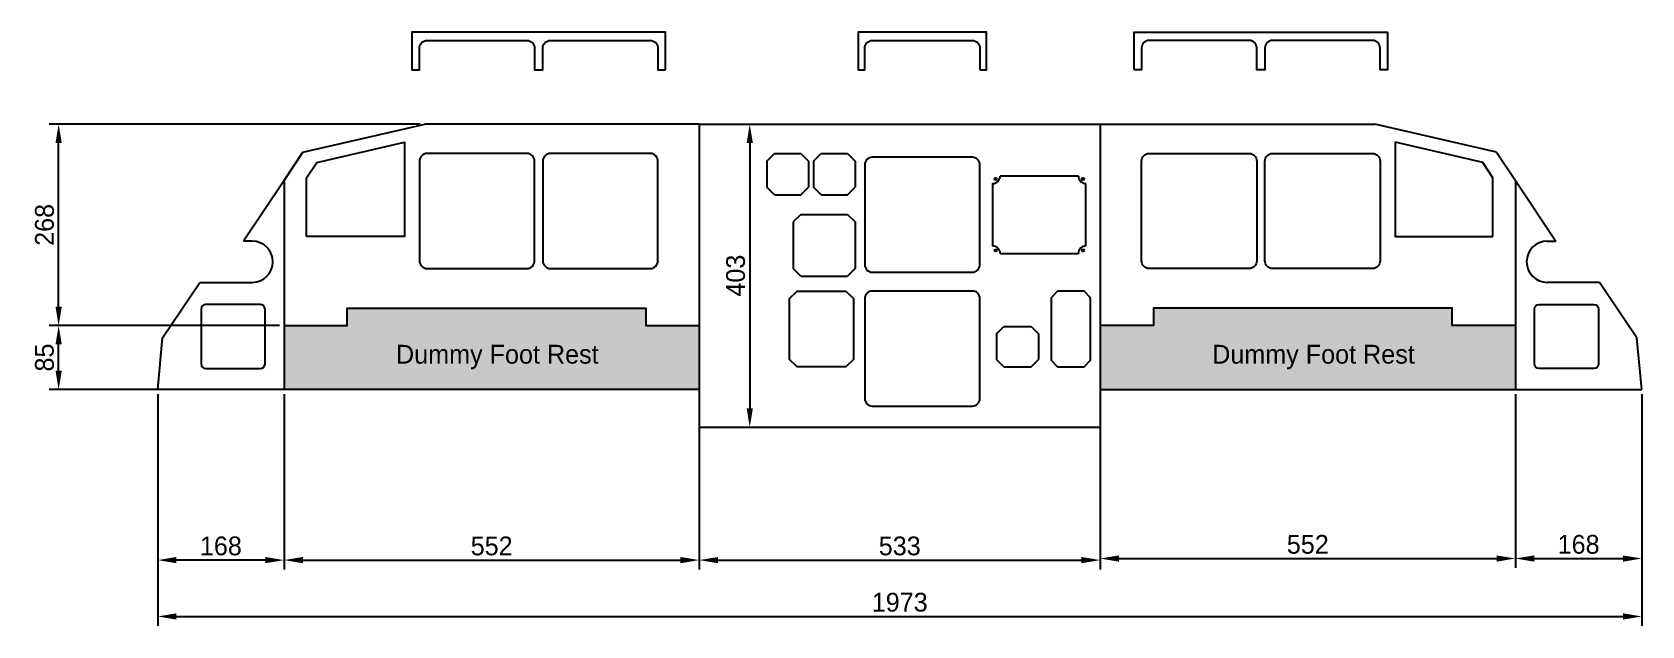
# Model space of a CAD drawing. Header units: inches. Extents: x -113 to 2027, y 1529 to 2319.
import ezdxf

# ---------------------------------------------------------------- set-up
doc = ezdxf.new("R2010")
doc.units = ezdxf.units.IN
doc.header["$MEASUREMENT"] = 0
doc.layers.add('PANEL_PIECES_MAIN_LINES', color=12, linetype='Continuous')
doc.dimstyles.new('ISO-25', dxfattribs={"dimscale": 10, "dimtxt": 2.5, "dimasz": 2.5, "dimexe": 1.25, "dimexo": 0.625, "dimtad": 1, "dimtxsty": 'Standard', "dimcen": 2.5, "dimadec": 0, "dimazin": 0, "dimtfac": 1, "dimtmove": 0, "dimatfit": 3, "dimfxl": 1, "dimarcsym": 0})

# ---------------------------------------------------------------- blocks, each defined once
blk = doc.blocks.new('*D9')
at = {"color": 0, "lineweight": -2, "transparency": 16777216}
for p, q in [((222, 1837.2), (222, 1604)), ((774, 1837.2), (774, 1604)), ((247, 1616.5), (749, 1616.5))]:
    blk.add_line(p, q, dxfattribs=at)
at = {"color": 0, "transparency": 16777216}
for points in [[(247, 1620.6), (247, 1612.3), (222, 1616.5)], [(749, 1620.6), (749, 1612.3), (774, 1616.5)]]:
    blk.add_solid(points, dxfattribs=at)
at = {"layer": 'Defpoints', "color": 0, "transparency": 16777216}
for p in [(222, 1843.5), (774, 1843.5), (774, 1616.5)]:
    blk.add_point(p, dxfattribs=at)
at = {"color": 0, "transparency": 16777216, "insert": (498, 1635.2), "char_height": 25, "attachment_point": 5}
blk.add_mtext('552', dxfattribs=at)
blk = doc.blocks.new('*D10')
at = {"color": 0, "lineweight": -2, "transparency": 16777216}
for p, q in [((774, 1787.2), (774, 1604)), ((1307, 1787.2), (1307, 1604)), ((799, 1616.5), (1282, 1616.5))]:
    blk.add_line(p, q, dxfattribs=at)
at = {"color": 0, "transparency": 16777216}
for points in [[(799, 1620.6), (799, 1612.3), (774, 1616.5)], [(1282, 1620.6), (1282, 1612.3), (1307, 1616.5)]]:
    blk.add_solid(points, dxfattribs=at)
at = {"layer": 'Defpoints', "color": 0, "transparency": 16777216}
for p in [(774, 1793.5), (1307, 1793.5), (1307, 1616.5)]:
    blk.add_point(p, dxfattribs=at)
at = {"color": 0, "transparency": 16777216, "insert": (1040.5, 1635.2), "char_height": 25, "attachment_point": 5}
blk.add_mtext('533', dxfattribs=at)
blk = doc.blocks.new('*D11')
at = {"color": 0, "lineweight": -2, "transparency": 16777216}
for p, q in [((1307, 1837.2), (1307, 1606.1)), ((1859, 1837.2), (1859, 1606.1)), ((1332, 1618.6), (1834, 1618.6))]:
    blk.add_line(p, q, dxfattribs=at)
at = {"color": 0, "transparency": 16777216}
for points in [[(1332, 1622.7), (1332, 1614.4), (1307, 1618.6)], [(1834, 1622.7), (1834, 1614.4), (1859, 1618.6)]]:
    blk.add_solid(points, dxfattribs=at)
at = {"layer": 'Defpoints', "color": 0, "transparency": 16777216}
for p in [(1307, 1843.5), (1859, 1843.5), (1859, 1618.6)]:
    blk.add_point(p, dxfattribs=at)
at = {"color": 0, "transparency": 16777216, "insert": (1583, 1637.3), "char_height": 25, "attachment_point": 5}
blk.add_mtext('552', dxfattribs=at)
blk = doc.blocks.new('*D12')
at = {"color": 0, "lineweight": -2, "transparency": 16777216}
for p, q in [((1859, 1837.2), (1859, 1606.1)), ((2027, 1837.2), (2027, 1606.1)), ((1884, 1618.6), (2002, 1618.6))]:
    blk.add_line(p, q, dxfattribs=at)
at = {"color": 0, "transparency": 16777216}
for points in [[(1884, 1622.7), (1884, 1614.4), (1859, 1618.6)], [(2002, 1622.7), (2002, 1614.4), (2027, 1618.6)]]:
    blk.add_solid(points, dxfattribs=at)
at = {"layer": 'Defpoints', "color": 0, "transparency": 16777216}
for p in [(1859, 1843.5), (2027, 1843.5), (2027, 1618.6)]:
    blk.add_point(p, dxfattribs=at)
at = {"color": 0, "transparency": 16777216, "insert": (1943, 1637.3), "char_height": 25, "attachment_point": 5}
blk.add_mtext('168', dxfattribs=at)
blk = doc.blocks.new('*D13')
at = {"color": 0, "lineweight": -2, "transparency": 16777216}
for p, q in [((54, 1837.2), (54, 1604)), ((222, 1837.2), (222, 1604)), ((197, 1616.5), (79, 1616.5))]:
    blk.add_line(p, q, dxfattribs=at)
at = {"color": 0, "transparency": 16777216}
for points in [[(79, 1620.6), (79, 1612.3), (54, 1616.5)], [(197, 1620.6), (197, 1612.3), (222, 1616.5)]]:
    blk.add_solid(points, dxfattribs=at)
at = {"layer": 'Defpoints', "color": 0, "transparency": 16777216}
for p in [(54, 1843.5), (222, 1843.5), (54, 1616.5)]:
    blk.add_point(p, dxfattribs=at)
at = {"color": 0, "transparency": 16777216, "insert": (138, 1635.2), "char_height": 25, "attachment_point": 5}
blk.add_mtext('168', dxfattribs=at)
blk = doc.blocks.new('*D14')
at = {"color": 0, "lineweight": -2, "transparency": 16777216}
for p, q in [((2027, 1715.4), (2027, 1529)), ((54, 1687.4), (54, 1529)), ((79, 1541.5), (2002, 1541.5))]:
    blk.add_line(p, q, dxfattribs=at)
at = {"color": 0, "transparency": 16777216}
for points in [[(79, 1545.7), (79, 1537.3), (54, 1541.5)], [(2002, 1545.7), (2002, 1537.3), (2027, 1541.5)]]:
    blk.add_solid(points, dxfattribs=at)
at = {"layer": 'Defpoints', "color": 0, "transparency": 16777216}
for p in [(2027, 1721.6), (54, 1693.7), (2027, 1541.5)]:
    blk.add_point(p, dxfattribs=at)
at = {"color": 0, "transparency": 16777216, "insert": (1040.5, 1560.3), "char_height": 25, "attachment_point": 5}
blk.add_mtext('1973', dxfattribs=at)
blk = doc.blocks.new('*D15')
at = {"color": 0, "lineweight": -2, "transparency": 16777216}
for p, q in [((215.8, 1928.5), (-90.2, 1928.5)), ((-77.7, 1868.5), (-77.7, 1903.5)), ((215.8, 1843.5), (-90.2, 1843.5))]:
    blk.add_line(p, q, dxfattribs=at)
at = {"color": 0, "transparency": 16777216}
for points in [[(-81.8, 1903.5), (-73.5, 1903.5), (-77.7, 1928.5)], [(-81.8, 1868.5), (-73.5, 1868.5), (-77.7, 1843.5)]]:
    blk.add_solid(points, dxfattribs=at)
at = {"layer": 'Defpoints', "color": 0, "transparency": 16777216}
for p in [(-77.7, 1928.5), (222, 1928.5), (222, 1843.5)]:
    blk.add_point(p, dxfattribs=at)
at = {"color": 0, "transparency": 16777216, "insert": (-96.4, 1886), "char_height": 25, "attachment_point": 5, "rotation": 90}
blk.add_mtext('85', dxfattribs=at)
blk = doc.blocks.new('*D16')
at = {"color": 0, "lineweight": -2, "transparency": 16777216}
for p, q in [((402.8, 2196.5), (-90.2, 2196.5)), ((-77.7, 1953.5), (-77.7, 2171.5)), ((215.8, 1928.5), (-90.2, 1928.5))]:
    blk.add_line(p, q, dxfattribs=at)
at = {"color": 0, "transparency": 16777216}
for points in [[(-81.8, 2171.5), (-73.5, 2171.5), (-77.7, 2196.5)], [(-81.8, 1953.5), (-73.5, 1953.5), (-77.7, 1928.5)]]:
    blk.add_solid(points, dxfattribs=at)
at = {"layer": 'Defpoints', "color": 0, "transparency": 16777216}
for p in [(-77.7, 2196.5), (409, 2196.5), (222, 1928.5)]:
    blk.add_point(p, dxfattribs=at)
at = {"color": 0, "transparency": 16777216, "insert": (-96.4, 2062.5), "char_height": 25, "attachment_point": 5, "rotation": 90}
blk.add_mtext('268', dxfattribs=at)
blk = doc.blocks.new('*D18')
at = {"color": 0, "lineweight": -2, "transparency": 16777216}
for p, q in [((780.3, 2196.5), (853.6, 2196.5)), ((841.1, 2171.5), (841.1, 1818.5)), ((780.3, 1793.5), (853.6, 1793.5))]:
    blk.add_line(p, q, dxfattribs=at)
at = {"color": 0, "transparency": 16777216}
for points in [[(837, 2171.5), (845.3, 2171.5), (841.1, 2196.5)], [(837, 1818.5), (845.3, 1818.5), (841.1, 1793.5)]]:
    blk.add_solid(points, dxfattribs=at)
at = {"layer": 'Defpoints', "color": 0, "transparency": 16777216}
for p in [(774, 2196.5), (774, 1793.5), (841.1, 1793.5)]:
    blk.add_point(p, dxfattribs=at)
at = {"color": 0, "transparency": 16777216, "insert": (822.4, 1995), "char_height": 25, "attachment_point": 5, "rotation": 90}
blk.add_mtext('403', dxfattribs=at)

msp = doc.modelspace()

# ---------------------------------------------------------------- hatches: boundary and pattern name
at = {"true_color": 0x939598}
h = msp.add_hatch(color=252, dxfattribs=at)
h.dxf.hatch_style = 1
h.paths.add_polyline_path([(774.039, 1928.489), (703.039, 1928.489), (703.039, 1951.489), (306.039, 1951.489), (306.039, 1928.489), (222.039, 1928.489), (222.039, 1921.489), (222.039, 1843.489), (774.039, 1843.489)])
h.paths.add_polyline_path([(1859.039, 1928.489), (1775.039, 1928.489), (1775.039, 1951.489), (1378.039, 1951.489), (1378.039, 1928.489), (1307.039, 1928.489), (1307.039, 1843.489), (1859.039, 1843.489)])

# ---------------------------------------------------------------- linework, layer by layer
at = {"color": 1}
for p, q in [((247.194, 2159.086), (409.039, 2196.489)), ((774.039, 2196.489), (409.039, 2196.489)), ((774.039, 2196.489), (1307.039, 2196.489)), ((774.039, 2196.489), (774.039, 1793.489)), ((1307.039, 2196.489), (1672.039, 2196.489)), ((1307.039, 2196.489), (1307.039, 1793.489)), ((1833.883, 2159.086), (1672.039, 2196.489)), ((222.039, 2121.489), (247.194, 2159.086)), ((874.039, 2157.489), (909.039, 2157.489)), ((909.039, 2157.489), (919.039, 2147.489)), ((919.039, 2147.489), (919.039, 2112.489)), ((926.039, 2147.489), (936.039, 2157.489)), ((926.039, 2147.489), (926.039, 2112.489)), ((936.039, 2157.489), (971.039, 2157.489)), ((1833.883, 2159.086), (1859.039, 2121.489)), ((222.039, 2121.489), (168.117, 2040.898)), ((222.039, 2121.489), (222.039, 1843.489)), ((222.039, 2121.489), (222.039, 1921.489)), ((1859.039, 2121.489), (1859.039, 1921.489)), ((1859.039, 2121.489), (1859.039, 1843.489)), ((1859.039, 2121.489), (1912.961, 2040.898)), ((874.039, 2102.489), (909.039, 2102.489)), ((909.039, 2102.489), (919.039, 2112.489)), ((936.039, 2102.489), (926.039, 2112.489)), ((936.039, 2102.489), (971.039, 2102.489)), ((909.039, 2076.489), (899.039, 2066.489)), ((909.039, 2076.489), (971.039, 2076.489)), ((971.039, 2076.489), (981.039, 2066.489)), ((899.039, 2066.489), (899.039, 2004.489)), ((981.039, 2066.489), (981.039, 2004.489)), ((179.78, 2040.898), (168.117, 2040.898)), ((1901.297, 2040.898), (1912.961, 2040.898)), ((909.039, 1994.489), (899.039, 2004.489)), ((909.039, 1994.489), (971.039, 1994.489)), ((981.039, 2004.489), (971.039, 1994.489)), ((60.615, 1912.052), (110.141, 1986.074)), ((110.141, 1986.074), (179.78, 1986.074)), ((1970.936, 1986.074), (1901.297, 1986.074)), ((2020.463, 1912.052), (1970.936, 1986.074)), ((1169.039, 1917.489), (1179.039, 1927.489)), ((1179.039, 1927.489), (1215.039, 1927.489)), ((1215.039, 1927.489), (1225.039, 1917.489)), ((54.039, 1843.489), (60.615, 1912.052)), ((1169.039, 1917.489), (1169.039, 1883.489)), ((1225.039, 1917.489), (1225.039, 1883.489)), ((2027.039, 1843.489), (2020.463, 1912.052)), ((1179.039, 1873.489), (1169.039, 1883.489)), ((1215.039, 1873.489), (1225.039, 1883.489)), ((1179.039, 1873.489), (1215.039, 1873.489)), ((222.039, 1843.489), (54.039, 1843.489)), ((774.039, 1843.489), (222.039, 1843.489)), ((1307.039, 1843.489), (1859.039, 1843.489)), ((1859.039, 1843.489), (2027.039, 1843.489)), ((774.039, 1793.489), (1307.039, 1793.489))]:
    msp.add_line(p, q, dxfattribs=at)
for points in [[(729.039, 2268.961), (729.039, 2318.961), (392.039, 2318.961), (392.039, 2268.961), (402.039, 2268.961), (402.039, 2297.961, -0.41421356), (412.039, 2307.961), (545.039, 2307.961, -0.41421356), (555.039, 2297.961), (555.039, 2268.961), (566.039, 2268.961), (566.039, 2297.961, -0.41421356), (576.039, 2307.961), (709.039, 2307.961, -0.41421356), (719.039, 2297.961), (719.039, 2268.961)], [(1147.039, 2268.961), (1156.039, 2268.961), (1156.039, 2318.961), (985.039, 2318.961), (985.039, 2268.961), (994.039, 2268.961), (994.039, 2297.961, -0.41421356), (1004.039, 2307.961), (1137.039, 2307.961, -0.41421356), (1147.039, 2297.961)], [(1352.039, 2268.961), (1352.039, 2318.961), (1689.039, 2318.961), (1689.039, 2268.961), (1679.039, 2268.961), (1679.039, 2297.961, 0.41421356), (1669.039, 2307.961), (1536.039, 2307.961, 0.41421356), (1526.039, 2297.961), (1526.039, 2268.961), (1515.039, 2268.961), (1515.039, 2297.961, 0.41421356), (1505.039, 2307.961), (1372.039, 2307.961, 0.41421356), (1362.039, 2297.961), (1362.039, 2268.961)]]:
    msp.add_lwpolyline(points, format="xyb", close=True)
for points in [[(252.039, 2047.262), (252.039, 2125.35), (265.569, 2145.572), (382.039, 2172.489), (382.039, 2047.262)], [(1829.039, 2047.262), (1829.039, 2125.35), (1815.509, 2145.572), (1699.039, 2172.489), (1699.039, 2047.262)], [(894.039, 1964.489), (904.039, 1974.489), (969.039, 1974.489), (979.039, 1964.489), (979.039, 1883.489), (969.039, 1873.489), (904.039, 1873.489), (894.039, 1883.489)], [(1294.039, 1965.423), (1285.664, 1974.489), (1250.414, 1974.489), (1242.039, 1965.423), (1242.039, 1882.555), (1250.414, 1873.489), (1285.664, 1873.489), (1294.039, 1882.555)]]:
    msp.add_lwpolyline(points, close=True, dxfattribs=at)
for points in [[(412.039, 2004.489), (545.039, 2004.489, 0.41421356), (555.039, 2014.489), (555.039, 2147.489, 0.41421356), (545.039, 2157.489), (412.039, 2157.489, 0.41421356), (402.039, 2147.489), (402.039, 2014.489, 0.41421356)], [(576.039, 2004.489), (709.039, 2004.489, 0.41421356), (719.039, 2014.489), (719.039, 2147.489, 0.41421356), (709.039, 2157.489), (576.039, 2157.489, 0.41421356), (566.039, 2147.489), (566.039, 2014.489, 0.41421356)], [(1004.039, 1999.489), (1137.039, 1999.489, 0.41421356), (1147.039, 2009.489), (1147.039, 2142.489, 0.41421356), (1137.039, 2152.489), (1004.039, 2152.489, 0.41421356), (994.039, 2142.489), (994.039, 2009.489, 0.41421356)], [(1505.039, 2004.489), (1372.039, 2004.489, -0.41421356), (1362.039, 2014.489), (1362.039, 2147.489, -0.41421356), (1372.039, 2157.489), (1505.039, 2157.489, -0.41421356), (1515.039, 2147.489), (1515.039, 2014.489, -0.41421356)], [(1669.039, 2004.489), (1536.039, 2004.489, -0.41421356), (1526.039, 2014.489), (1526.039, 2147.489, -0.41421356), (1536.039, 2157.489), (1669.039, 2157.489, -0.41421356), (1679.039, 2147.489), (1679.039, 2014.489, -0.41421356)], [(1004.039, 1821.489), (1137.039, 1821.489, 0.41421356), (1147.039, 1831.489), (1147.039, 1964.489, 0.41421356), (1137.039, 1974.489), (1004.039, 1974.489, 0.41421356), (994.039, 1964.489), (994.039, 1831.489, 0.41421356)], [(117.683, 1871.489), (190.683, 1871.489, 0.41421356), (196.683, 1877.489), (196.683, 1950.489, 0.41421356), (190.683, 1956.489), (117.683, 1956.489, 0.41421356), (111.683, 1950.489), (111.683, 1877.489, 0.41421356)], [(1963.395, 1871.489), (1890.395, 1871.489, -0.41421356), (1884.395, 1877.489), (1884.395, 1950.489, -0.41421356), (1890.395, 1956.489), (1963.395, 1956.489, -0.41421356), (1969.395, 1950.489), (1969.395, 1877.489, -0.41421356)]]:
    msp.add_lwpolyline(points, format="xyb", close=True, dxfattribs=at)
for points in [[(1278.039, 2127.489), (1174.039, 2127.489)], [(1164.039, 2117.489), (1164.039, 2034.489)], [(1288.039, 2034.489), (1288.039, 2117.489)], [(1174.039, 2024.489), (1278.039, 2024.489)], [(222.039, 1928.489), (306.039, 1928.489), (306.039, 1951.489), (703.039, 1951.489), (703.039, 1928.489), (774.039, 1928.489)], [(1859.039, 1928.489), (1775.039, 1928.489), (1775.039, 1951.489), (1378.039, 1951.489), (1378.039, 1928.489), (1307.039, 1928.489)]]:
    msp.add_lwpolyline(points, dxfattribs=at)
for centre in [(1168.039, 2123.489), (1284.039, 2123.489), (1168.039, 2028.489), (1284.039, 2028.489)]:
    msp.add_circle(centre, 1.5, dxfattribs=at)
for centre, radius, start, end in [((1164.039, 2127.489), 10, 270, 0), ((1288.039, 2127.489), 10, 180, 270), ((179.78, 2013.486), 27.412, 270, 90), ((1164.039, 2024.489), 10, 0, 90), ((1288.039, 2024.489), 10, 90, 180), ((1901.297, 2013.486), 27.412, 90, 270)]:
    msp.add_arc(centre, radius, start, end, dxfattribs=at)
at = {"layer": 'PANEL_PIECES_MAIN_LINES'}
for p, q in [((864.039, 2147.489), (874.039, 2157.489)), ((864.039, 2147.489), (864.039, 2112.489)), ((971.039, 2157.489), (981.039, 2147.489)), ((981.039, 2147.489), (981.039, 2112.489)), ((874.039, 2102.489), (864.039, 2112.489)), ((971.039, 2102.489), (981.039, 2112.489))]:
    msp.add_line(p, q, dxfattribs=at)

# ---------------------------------------------------------------- texts
at = {"color": 130, "char_height": 25, "attachment_point": 5}
for insert in [(505.544, 1886.646), (1590.544, 1886.646)]:
    msp.add_mtext('Dummy Foot Rest', dxfattribs=dict(at, insert=insert))

# ---------------------------------------------------------------- dimensions: what is measured, and where the dimension line sits
at = {"color": 130}
for base, p1, p2, picture, middle in [((-77.668, 2196.489), (222.039, 1928.489), (409.039, 2196.489), '*D16', (-96.418, 2062.489)), ((841.118, 1793.489), (774.039, 2196.489), (774.039, 1793.489), '*D18', (822.368, 1994.989)), ((-77.668, 1928.489), (222.039, 1843.489), (222.039, 1928.489), '*D15', (-96.418, 1885.989))]:
    dim = msp.add_linear_dim(base=base, p1=p1, p2=p2, angle=90, dimstyle='ISO-25', dxfattribs=at)
    dim.commit()
    dim.dimension.update_dxf_attribs({"geometry": picture, "text_midpoint": middle})
for base, p1, p2, picture, middle in [((54.039, 1616.474), (222.039, 1843.489), (54.039, 1843.489), '*D13', (138.039, 1635.224)), ((774.039, 1616.474), (222.039, 1843.489), (774.039, 1843.489), '*D9', (498.039, 1635.224)), ((1859.039, 1618.557), (1307.039, 1843.489), (1859.039, 1843.489), '*D11', (1583.039, 1637.307)), ((2027.039, 1618.557), (1859.039, 1843.489), (2027.039, 1843.489), '*D12', (1943.039, 1637.307)), ((1307.039, 1616.474), (774.039, 1793.489), (1307.039, 1793.489), '*D10', (1040.539, 1635.224)), ((2027.039, 1541.505), (54.039, 1693.656), (2027.039, 1721.648), '*D14', (1040.539, 1560.255))]:
    dim = msp.add_linear_dim(base=base, p1=p1, p2=p2, dimstyle='ISO-25', dxfattribs=at)
    dim.commit()
    dim.dimension.update_dxf_attribs({"geometry": picture, "text_midpoint": middle})

doc.saveas('drawing.dxf')
